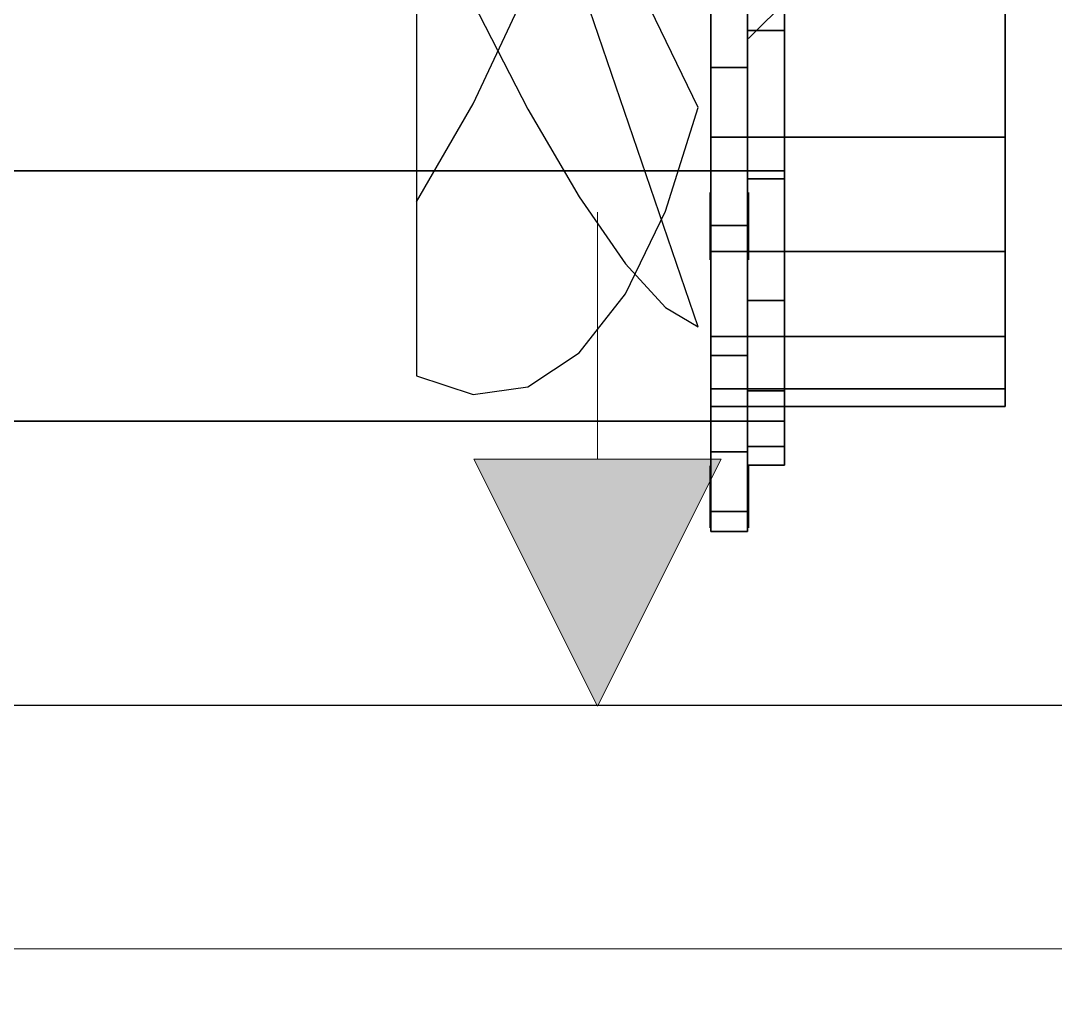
# Model space of a CAD drawing. Header units: millimetres. Extents: x -92759 to 184353, y -15225 to 86714.
# Drawn here: x 80344.1 to 80484.7, y 49259.3 to 49393.7 of the extents above; entities that cross this region are included whole.
import ezdxf

# ---------------------------------------------------------------- set-up
doc = ezdxf.new("R2010")
doc.units = ezdxf.units.MM
doc.layers.add('A-PATT-CONC', color=8, linetype='Continuous')
doc.layers.add('M-ACMV-EAF', color=86, linetype='Continuous')
doc.layers.add('HFI 9MM FPB', color=94, linetype='Continuous', lineweight=5)
doc.layers.add('M-ACMV_FCU-1', color=86, linetype='Continuous', lineweight=9)
doc.layers.add('M-ACMV_EAG', color=7, linetype='Continuous', lineweight=25, true_color=0x999900)

# ---------------------------------------------------------------- blocks, each defined once
blk = doc.blocks.new('RCP_B8L2')
at = {"layer": 'A-PATT-CONC'}
h = blk.add_hatch(dxfattribs=at)
h.set_pattern_fill('ANSI37', color=256, scale=189, angle=45)
h.set_pattern_definition([(90, (-373093.07, -170927.3), (-600.075, 0), []), (180, (-373093.07, -170927.3), (-6e-14, -600.075), [])])
h.paths.add_polyline_path([(-373093.07, -170927.3), (-370093.07, -170927.3), (-370093.07, -175127.3), (-373093.07, -175127.3)])
at = {"layer": 'HFI 9MM FPB'}
h = blk.add_hatch(dxfattribs=at)
h.set_pattern_fill('ANSI33', color=256, scale=50)
h.set_pattern_definition([(45, (-581589.02, -147239), (-224.5064, 224.5064), []), (45, (-581364.5, -147239), (-224.5064, 224.5064), [158.75, -79.375])])
h.paths.add_polyline_path([(-373093.07, -170927.3), (-370093.07, -170927.3), (-370093.07, -175127.3), (-373093.07, -175127.3)], flags=16)
h.paths.add_polyline_path([(-373668.07, -175077.3), (-373668.07, -170527.3), (-369968.07, -170527.3), (-369968.07, -175527.3), (-373218.07, -175527.3), (-373218.07, -175077.3)])
blk = doc.blocks.new('A$C0c7653cf')
at = {"layer": 'M-ACMV_EAG', "lineweight": 5}
h = blk.add_hatch(color=256, dxfattribs=at)
h.dxf.hatch_style = 1
h.paths.add_polyline_path([(16.8, 241.59), (-16.8, 241.59), (0, 208)])
for p, q in [((0, 275.18), (0, 241.59)), ((-16.8, 241.59), (16.8, 241.59)), ((0, 208), (-16.8, 241.59)), ((-16.8, 241.59), (16.8, 241.59)), ((0, 208), (16.8, 241.59))]:
    blk.add_line(p, q, dxfattribs=at)
blk.add_lwpolyline([(-175, 175), (175, 175), (175, -175), (-175, -175)], close=True, dxfattribs=at)
blk = doc.blocks.new('A$Cd3efbef9')
at = {"layer": 'M-ACMV-EAF'}
for points, invisible_edges in [([(-115.1, 321.423141, -0.719639), (-115.1, 321.5, -1.5), (-115.1, 317.5, -1.5)], 14), ([(-115.1, 321.5, -1.5), (-115.1, 321.423141, -2.280361), (-115.1, 317.5, -1.5)], 14), ([(-115.1, 321.195518, 0.030734), (-115.1, 321.423141, -0.719639), (-115.1, 317.5, -1.5)], 14), ([(-115.1, 321.423141, -2.280361), (-115.1, 321.195518, -3.030734), (-115.1, 317.5, -1.5)], 14), ([(-115.1, 320.825878, 0.722281), (-115.1, 321.195518, 0.030734), (-115.1, 317.5, -1.5)], 14), ([(-115.1, 321.195518, -3.030734), (-115.1, 320.825878, -3.722281), (-115.1, 317.5, -1.5)], 14), ([(-115.1, 321.001634, -74.292724), (-115.1, 321.078493, -75.073085), (-115.1, 317.078493, -75.073085)], 14), ([(-115.1, 321.078493, -75.073085), (-115.1, 321.001634, -75.853447), (-115.1, 317.078493, -75.073085)], 14), ([(-115.1, 320.774011, -73.542352), (-115.1, 321.001634, -74.292724), (-115.1, 317.078493, -75.073085)], 14), ([(-115.1, 321.001634, -75.853447), (-115.1, 320.774011, -76.603819), (-115.1, 317.078493, -75.073085)], 14), ([(-115.1, 320.328427, 1.328427), (-115.1, 320.825878, 0.722281), (-115.1, 317.5, -1.5)], 14), ([(-115.1, 320.825878, -3.722281), (-115.1, 320.328427, -4.328427), (-115.1, 317.5, -1.5)], 14), ([(-115.1, 320.404371, -72.850805), (-115.1, 320.774011, -73.542352), (-115.1, 317.078493, -75.073085)], 14), ([(-115.1, 320.774011, -76.603819), (-115.1, 320.404371, -77.295366), (-115.1, 317.078493, -75.073085)], 14), ([(-109.9, 321.423141, -0.719639), (-109.9, 321.5, -1.5), (-109.9, 317.5, -1.5)], 14), ([(-109.9, 321.5, -1.5), (-109.9, 321.423141, -2.280361), (-109.9, 317.5, -1.5)], 14), ([(-109.9, 321.195518, 0.030734), (-109.9, 321.423141, -0.719639), (-109.9, 317.5, -1.5)], 14), ([(-109.9, 321.423141, -2.280361), (-109.9, 321.195518, -3.030734), (-109.9, 317.5, -1.5)], 14), ([(-109.9, 320.825878, 0.722281), (-109.9, 321.195518, 0.030734), (-109.9, 317.5, -1.5)], 14), ([(-109.9, 321.195518, -3.030734), (-109.9, 320.825878, -3.722281), (-109.9, 317.5, -1.5)], 14), ([(-109.9, 321.001634, -74.292724), (-109.9, 321.078493, -75.073085), (-109.9, 317.078493, -75.073085)], 14), ([(-109.9, 321.078493, -75.073085), (-109.9, 321.001634, -75.853447), (-109.9, 317.078493, -75.073085)], 14), ([(-109.9, 320.774011, -73.542352), (-109.9, 321.001634, -74.292724), (-109.9, 317.078493, -75.073085)], 14), ([(-109.9, 321.001634, -75.853447), (-109.9, 320.774011, -76.603819), (-109.9, 317.078493, -75.073085)], 14), ([(-109.9, 320.328427, 1.328427), (-109.9, 320.825878, 0.722281), (-109.9, 317.5, -1.5)], 14), ([(-109.9, 320.825878, -3.722281), (-109.9, 320.328427, -4.328427), (-109.9, 317.5, -1.5)], 14), ([(-109.9, 320.404371, -72.850805), (-109.9, 320.774011, -73.542352), (-109.9, 317.078493, -75.073085)], 14), ([(-109.9, 320.774011, -76.603819), (-109.9, 320.404371, -77.295366), (-109.9, 317.078493, -75.073085)], 14), ([(-115.1, 319.90692, -72.244658), (-115.1, 320.404371, -72.850805), (-115.1, 317.078493, -75.073085)], 14), ([(-115.1, 320.404371, -77.295366), (-115.1, 319.90692, -77.901513), (-115.1, 317.078493, -75.073085)], 14), ([(-115.1, 319.72228, 1.825878), (-115.1, 320.328427, 1.328427), (-115.1, 317.5, -1.5)], 14), ([(-115.1, 320.328427, -4.328427), (-115.1, 319.72228, -4.825878), (-115.1, 317.5, -1.5)], 14), ([(-115.1, 319.300773, -71.747207), (-115.1, 319.90692, -72.244658), (-115.1, 317.078493, -75.073085)], 14), ([(-115.1, 319.90692, -77.901513), (-115.1, 319.300773, -78.398964), (-115.1, 317.078493, -75.073085)], 14), ([(-115.1, 319.030733, 2.195518), (-115.1, 319.72228, 1.825878), (-115.1, 317.5, -1.5)], 14), ([(-115.1, 319.72228, -4.825878), (-115.1, 319.030733, -5.195518), (-115.1, 317.5, -1.5)], 14), ([(-115.1, 318.609226, -71.377567), (-115.1, 319.300773, -71.747207), (-115.1, 317.078493, -75.073085)], 14), ([(-115.1, 319.300773, -78.398964), (-115.1, 318.609226, -78.768604), (-115.1, 317.078493, -75.073085)], 14), ([(-109.9, 319.90692, -72.244658), (-109.9, 320.404371, -72.850805), (-109.9, 317.078493, -75.073085)], 14), ([(-109.9, 320.404371, -77.295366), (-109.9, 319.90692, -77.901513), (-109.9, 317.078493, -75.073085)], 14), ([(-109.9, 319.72228, 1.825878), (-109.9, 320.328427, 1.328427), (-109.9, 317.5, -1.5)], 14), ([(-109.9, 320.328427, -4.328427), (-109.9, 319.72228, -4.825878), (-109.9, 317.5, -1.5)], 14), ([(-109.9, 319.300773, -71.747207), (-109.9, 319.90692, -72.244658), (-109.9, 317.078493, -75.073085)], 14), ([(-109.9, 319.90692, -77.901513), (-109.9, 319.300773, -78.398964), (-109.9, 317.078493, -75.073085)], 14), ([(-109.9, 319.030733, 2.195518), (-109.9, 319.72228, 1.825878), (-109.9, 317.5, -1.5)], 14), ([(-109.9, 319.72228, -4.825878), (-109.9, 319.030733, -5.195518), (-109.9, 317.5, -1.5)], 14), ([(-109.9, 318.609226, -71.377567), (-109.9, 319.300773, -71.747207), (-109.9, 317.078493, -75.073085)], 14), ([(-109.9, 319.300773, -78.398964), (-109.9, 318.609226, -78.768604), (-109.9, 317.078493, -75.073085)], 14), ([(-115.1, 318.280361, 2.423141), (-115.1, 319.030733, 2.195518), (-115.1, 317.5, -1.5)], 14), ([(-115.1, 319.030733, -5.195518), (-115.1, 318.280361, -5.423141), (-115.1, 317.5, -1.5)], 14), ([(-115.1, 317.858854, -71.149944), (-115.1, 318.609226, -71.377567), (-115.1, 317.078493, -75.073085)], 14), ([(-115.1, 318.609226, -78.768604), (-115.1, 317.858854, -78.996227), (-115.1, 317.078493, -75.073085)], 14), ([(-115.1, 317.5, 2.5), (-115.1, 318.280361, 2.423141), (-115.1, 317.5, -1.5)], 14), ([(-115.1, 318.280361, -5.423141), (-115.1, 317.5, -5.5), (-115.1, 317.5, -1.5)], 14), ([(-115.1, 317.078493, -71.073085), (-115.1, 317.858854, -71.149944), (-115.1, 317.078493, -75.073085)], 14), ([(-115.1, 317.858854, -78.996227), (-115.1, 317.078493, -79.073085), (-115.1, 317.078493, -75.073085)], 14), ([(-109.9, 318.280361, 2.423141), (-109.9, 319.030733, 2.195518), (-109.9, 317.5, -1.5)], 14), ([(-109.9, 319.030733, -5.195518), (-109.9, 318.280361, -5.423141), (-109.9, 317.5, -1.5)], 14), ([(-109.9, 317.858854, -71.149944), (-109.9, 318.609226, -71.377567), (-109.9, 317.078493, -75.073085)], 14), ([(-109.9, 318.609226, -78.768604), (-109.9, 317.858854, -78.996227), (-109.9, 317.078493, -75.073085)], 14), ([(-109.9, 317.5, 2.5), (-109.9, 318.280361, 2.423141), (-109.9, 317.5, -1.5)], 14), ([(-109.9, 318.280361, -5.423141), (-109.9, 317.5, -5.5), (-109.9, 317.5, -1.5)], 14), ([(-109.9, 317.078493, -71.073085), (-109.9, 317.858854, -71.149944), (-109.9, 317.078493, -75.073085)], 14), ([(-109.9, 317.858854, -78.996227), (-109.9, 317.078493, -79.073085), (-109.9, 317.078493, -75.073085)], 14), ([(-115.1, 317.5, -5.5), (-115.1, 316.719638, -5.423141), (-115.1, 317.5, -1.5)], 14), ([(-115.1, 316.719638, -5.423141), (-115.1, 315.969266, -5.195518), (-115.1, 317.5, -1.5)], 14), ([(-115.1, 315.969266, -5.195518), (-115.1, 315.277719, -4.825878), (-115.1, 317.5, -1.5)], 14), ([(-115.1, 315.277719, -4.825878), (-115.1, 314.671572, -4.328427), (-115.1, 317.5, -1.5)], 14), ([(-115.1, 314.671572, -4.328427), (-115.1, 314.174121, -3.722281), (-115.1, 317.5, -1.5)], 14), ([(-115.1, 314.174121, -3.722281), (-115.1, 313.804481, -3.030734), (-115.1, 317.5, -1.5)], 14), ([(-115.1, 313.804481, -3.030734), (-115.1, 313.576858, -2.280361), (-115.1, 317.5, -1.5)], 14), ([(-115.1, 313.576858, -2.280361), (-115.1, 313.5, -1.5), (-115.1, 317.5, -1.5)], 14), ([(-115.1, 313.5, -1.5), (-115.1, 313.576858, -0.719639), (-115.1, 317.5, -1.5)], 14), ([(-115.1, 313.576858, -0.719639), (-115.1, 313.804481, 0.030734), (-115.1, 317.5, -1.5)], 14), ([(-115.1, 313.804481, 0.030734), (-115.1, 314.174121, 0.722281), (-115.1, 317.5, -1.5)], 14), ([(-115.1, 314.174121, 0.722281), (-115.1, 314.671572, 1.328427), (-115.1, 317.5, -1.5)], 14), ([(-115.1, 314.671572, 1.328427), (-115.1, 315.277719, 1.825878), (-115.1, 317.5, -1.5)], 14), ([(-115.1, 315.277719, 1.825878), (-115.1, 315.969266, 2.195518), (-115.1, 317.5, -1.5)], 14), ([(-115.1, 315.969266, 2.195518), (-115.1, 316.719638, 2.423141), (-115.1, 317.5, -1.5)], 14), ([(-115.1, 316.719638, 2.423141), (-115.1, 317.5, 2.5), (-115.1, 317.5, -1.5)], 14), ([(-115.1, 317.078493, -79.073085), (-115.1, 316.298131, -78.996227), (-115.1, 317.078493, -75.073085)], 14), ([(-115.1, 316.298131, -78.996227), (-115.1, 315.547759, -78.768604), (-115.1, 317.078493, -75.073085)], 14), ([(-115.1, 315.547759, -78.768604), (-115.1, 314.856212, -78.398964), (-115.1, 317.078493, -75.073085)], 14), ([(-115.1, 314.856212, -78.398964), (-115.1, 314.250065, -77.901513), (-115.1, 317.078493, -75.073085)], 14), ([(-115.1, 314.250065, -77.901513), (-115.1, 313.752614, -77.295366), (-115.1, 317.078493, -75.073085)], 14), ([(-115.1, 313.752614, -77.295366), (-115.1, 313.382974, -76.603819), (-115.1, 317.078493, -75.073085)], 14), ([(-115.1, 313.382974, -76.603819), (-115.1, 313.155351, -75.853447), (-115.1, 317.078493, -75.073085)], 14), ([(-115.1, 313.155351, -75.853447), (-115.1, 313.078493, -75.073085), (-115.1, 317.078493, -75.073085)], 14), ([(-115.1, 313.078493, -75.073085), (-115.1, 313.155351, -74.292724), (-115.1, 317.078493, -75.073085)], 14), ([(-115.1, 313.155351, -74.292724), (-115.1, 313.382974, -73.542352), (-115.1, 317.078493, -75.073085)], 14), ([(-115.1, 313.382974, -73.542352), (-115.1, 313.752614, -72.850805), (-115.1, 317.078493, -75.073085)], 14), ([(-115.1, 313.752614, -72.850805), (-115.1, 314.250065, -72.244658), (-115.1, 317.078493, -75.073085)], 14), ([(-115.1, 314.250065, -72.244658), (-115.1, 314.856212, -71.747207), (-115.1, 317.078493, -75.073085)], 14), ([(-115.1, 314.856212, -71.747207), (-115.1, 315.547759, -71.377567), (-115.1, 317.078493, -75.073085)], 14), ([(-115.1, 315.547759, -71.377567), (-115.1, 316.298131, -71.149944), (-115.1, 317.078493, -75.073085)], 14), ([(-115.1, 316.298131, -71.149944), (-115.1, 317.078493, -71.073085), (-115.1, 317.078493, -75.073085)], 14), ([(-109.9, 317.5, -5.5), (-109.9, 316.719638, -5.423141), (-109.9, 317.5, -1.5)], 14), ([(-109.9, 316.719638, -5.423141), (-109.9, 315.969266, -5.195518), (-109.9, 317.5, -1.5)], 14), ([(-109.9, 315.969266, -5.195518), (-109.9, 315.277719, -4.825878), (-109.9, 317.5, -1.5)], 14), ([(-109.9, 315.277719, -4.825878), (-109.9, 314.671572, -4.328427), (-109.9, 317.5, -1.5)], 14), ([(-109.9, 314.671572, -4.328427), (-109.9, 314.174121, -3.722281), (-109.9, 317.5, -1.5)], 14), ([(-109.9, 314.174121, -3.722281), (-109.9, 313.804481, -3.030734), (-109.9, 317.5, -1.5)], 14), ([(-109.9, 313.804481, -3.030734), (-109.9, 313.576858, -2.280361), (-109.9, 317.5, -1.5)], 14), ([(-109.9, 313.576858, -2.280361), (-109.9, 313.5, -1.5), (-109.9, 317.5, -1.5)], 14), ([(-109.9, 313.5, -1.5), (-109.9, 313.576858, -0.719639), (-109.9, 317.5, -1.5)], 14), ([(-109.9, 313.576858, -0.719639), (-109.9, 313.804481, 0.030734), (-109.9, 317.5, -1.5)], 14), ([(-109.9, 313.804481, 0.030734), (-109.9, 314.174121, 0.722281), (-109.9, 317.5, -1.5)], 14), ([(-109.9, 314.174121, 0.722281), (-109.9, 314.671572, 1.328427), (-109.9, 317.5, -1.5)], 14), ([(-109.9, 314.671572, 1.328427), (-109.9, 315.277719, 1.825878), (-109.9, 317.5, -1.5)], 14), ([(-109.9, 315.277719, 1.825878), (-109.9, 315.969266, 2.195518), (-109.9, 317.5, -1.5)], 14), ([(-109.9, 315.969266, 2.195518), (-109.9, 316.719638, 2.423141), (-109.9, 317.5, -1.5)], 14), ([(-109.9, 316.719638, 2.423141), (-109.9, 317.5, 2.5), (-109.9, 317.5, -1.5)], 14), ([(-109.9, 317.078493, -79.073085), (-109.9, 316.298131, -78.996227), (-109.9, 317.078493, -75.073085)], 14), ([(-109.9, 316.298131, -78.996227), (-109.9, 315.547759, -78.768604), (-109.9, 317.078493, -75.073085)], 14), ([(-109.9, 315.547759, -78.768604), (-109.9, 314.856212, -78.398964), (-109.9, 317.078493, -75.073085)], 14), ([(-109.9, 314.856212, -78.398964), (-109.9, 314.250065, -77.901513), (-109.9, 317.078493, -75.073085)], 14), ([(-109.9, 314.250065, -77.901513), (-109.9, 313.752614, -77.295366), (-109.9, 317.078493, -75.073085)], 14), ([(-109.9, 313.752614, -77.295366), (-109.9, 313.382974, -76.603819), (-109.9, 317.078493, -75.073085)], 14), ([(-109.9, 313.382974, -76.603819), (-109.9, 313.155351, -75.853447), (-109.9, 317.078493, -75.073085)], 14), ([(-109.9, 313.155351, -75.853447), (-109.9, 313.078493, -75.073085), (-109.9, 317.078493, -75.073085)], 14), ([(-109.9, 313.078493, -75.073085), (-109.9, 313.155351, -74.292724), (-109.9, 317.078493, -75.073085)], 14), ([(-109.9, 313.155351, -74.292724), (-109.9, 313.382974, -73.542352), (-109.9, 317.078493, -75.073085)], 14), ([(-109.9, 313.382974, -73.542352), (-109.9, 313.752614, -72.850805), (-109.9, 317.078493, -75.073085)], 14), ([(-109.9, 313.752614, -72.850805), (-109.9, 314.250065, -72.244658), (-109.9, 317.078493, -75.073085)], 14), ([(-109.9, 314.250065, -72.244658), (-109.9, 314.856212, -71.747207), (-109.9, 317.078493, -75.073085)], 14), ([(-109.9, 314.856212, -71.747207), (-109.9, 315.547759, -71.377567), (-109.9, 317.078493, -75.073085)], 14), ([(-109.9, 315.547759, -71.377567), (-109.9, 316.298131, -71.149944), (-109.9, 317.078493, -75.073085)], 14), ([(-109.9, 316.298131, -71.149944), (-109.9, 317.078493, -71.073085), (-109.9, 317.078493, -75.073085)], 14), ([(-70, 184.87185, -38.624755), (-77.674466, 303.376295, -46.292805), (-85.115748, 302.330002, -26.958705)], 13), ([(-70, 184.87185, -38.624755), (-70, 300.821891, -65.393915), (-77.674466, 303.376295, -46.292805)], 12), ([(-70, 184.87185, -38.624755), (-85.115748, 302.330002, -26.958705), (-92.097746, 297.714802, -7.979072)], 13), ([(-70, 184.87185, -38.624755), (-92.097746, 297.714802, -7.979072), (-98.408314, 289.670926, 10.069407)], 13), ([(-70, 182.160429, -42.009162), (-103.85571, 291.541868, -74.420453), (-108.274418, 294.162318, -54.32361)], 5), ([(-70, 182.160429, -42.009162), (-98.408314, 285.597917, -93.532494), (-103.85571, 291.541868, -74.420453)], 13), ([(-70, 184.87185, -38.624755), (-98.408314, 289.670926, 10.069407), (-103.85571, 278.442783, 26.638339)], 13), ([(-70, 182.160429, -42.009162), (-92.097746, 276.511071, -111.079026), (-98.408314, 285.597917, -93.532494)], 13), ([(-115.1, 285.001634, 63.207276), (-115.1, 285.078493, 62.426915), (-115.1, 281.078493, 62.426915)], 14), ([(-115.1, 285.078493, 62.426915), (-115.1, 285.001634, 61.646553), (-115.1, 281.078493, 62.426915)], 14), ([(-115.1, 284.774011, 63.957648), (-115.1, 285.001634, 63.207276), (-115.1, 281.078493, 62.426915)], 14), ([(-115.1, 285.001634, 61.646553), (-115.1, 284.774011, 60.896181), (-115.1, 281.078493, 62.426915)], 14), ([(-115.1, 284.404371, 64.649195), (-115.1, 284.774011, 63.957648), (-115.1, 281.078493, 62.426915)], 14), ([(-115.1, 284.774011, 60.896181), (-115.1, 284.404371, 60.204634), (-115.1, 281.078493, 62.426915)], 14), ([(-115.1, 283.90692, 65.255342), (-115.1, 284.404371, 64.649195), (-115.1, 281.078493, 62.426915)], 14), ([(-115.1, 284.404371, 60.204634), (-115.1, 283.90692, 59.598487), (-115.1, 281.078493, 62.426915)], 14), ([(-109.9, 285.001634, 63.207276), (-109.9, 285.078493, 62.426915), (-109.9, 281.078493, 62.426915)], 14), ([(-109.9, 285.078493, 62.426915), (-109.9, 285.001634, 61.646553), (-109.9, 281.078493, 62.426915)], 14), ([(-109.9, 284.774011, 63.957648), (-109.9, 285.001634, 63.207276), (-109.9, 281.078493, 62.426915)], 14), ([(-109.9, 285.001634, 61.646553), (-109.9, 284.774011, 60.896181), (-109.9, 281.078493, 62.426915)], 14), ([(-109.9, 284.404371, 64.649195), (-109.9, 284.774011, 63.957648), (-109.9, 281.078493, 62.426915)], 14), ([(-109.9, 284.774011, 60.896181), (-109.9, 284.404371, 60.204634), (-109.9, 281.078493, 62.426915)], 14), ([(-109.9, 283.90692, 65.255342), (-109.9, 284.404371, 64.649195), (-109.9, 281.078493, 62.426915)], 14), ([(-109.9, 284.404371, 60.204634), (-109.9, 283.90692, 59.598487), (-109.9, 281.078493, 62.426915)], 14), ([(-115.1, 283.850055, -137.798132), (-115.1, 283.926914, -138.578493), (-115.1, 279.926914, -138.578493)], 14), ([(-115.1, 283.926914, -138.578493), (-115.1, 283.850055, -139.358854), (-115.1, 279.926914, -138.578493)], 14), ([(-115.1, 283.300773, 65.752793), (-115.1, 283.90692, 65.255342), (-115.1, 281.078493, 62.426915)], 14), ([(-115.1, 283.90692, 59.598487), (-115.1, 283.300773, 59.101036), (-115.1, 281.078493, 62.426915)], 14), ([(-115.1, 283.622432, -137.047759), (-115.1, 283.850055, -137.798132), (-115.1, 279.926914, -138.578493)], 14), ([(-115.1, 283.850055, -139.358854), (-115.1, 283.622432, -140.109227), (-115.1, 279.926914, -138.578493)], 14), ([(-115.1, 283.252793, -136.356212), (-115.1, 283.622432, -137.047759), (-115.1, 279.926914, -138.578493)], 14), ([(-115.1, 283.622432, -140.109227), (-115.1, 283.252793, -140.800774), (-115.1, 279.926914, -138.578493)], 14), ([(-115.1, 282.609226, 66.122433), (-115.1, 283.300773, 65.752793), (-115.1, 281.078493, 62.426915)], 14), ([(-115.1, 283.300773, 59.101036), (-115.1, 282.609226, 58.731396), (-115.1, 281.078493, 62.426915)], 14), ([(-115.1, 282.755341, -135.750066), (-115.1, 283.252793, -136.356212), (-115.1, 279.926914, -138.578493)], 14), ([(-115.1, 283.252793, -140.800774), (-115.1, 282.755341, -141.40692), (-115.1, 279.926914, -138.578493)], 14), ([(-115.1, 282.149195, -135.252615), (-115.1, 282.755341, -135.750066), (-115.1, 279.926914, -138.578493)], 14), ([(-115.1, 282.755341, -141.40692), (-115.1, 282.149195, -141.904371), (-115.1, 279.926914, -138.578493)], 14), ([(-109.9, 283.850055, -137.798132), (-109.9, 283.926914, -138.578493), (-109.9, 279.926914, -138.578493)], 14), ([(-109.9, 283.926914, -138.578493), (-109.9, 283.850055, -139.358854), (-109.9, 279.926914, -138.578493)], 14), ([(-109.9, 283.300773, 65.752793), (-109.9, 283.90692, 65.255342), (-109.9, 281.078493, 62.426915)], 14), ([(-109.9, 283.90692, 59.598487), (-109.9, 283.300773, 59.101036), (-109.9, 281.078493, 62.426915)], 14), ([(-109.9, 283.622432, -137.047759), (-109.9, 283.850055, -137.798132), (-109.9, 279.926914, -138.578493)], 14), ([(-109.9, 283.850055, -139.358854), (-109.9, 283.622432, -140.109227), (-109.9, 279.926914, -138.578493)], 14), ([(-109.9, 283.252793, -136.356212), (-109.9, 283.622432, -137.047759), (-109.9, 279.926914, -138.578493)], 14), ([(-109.9, 283.622432, -140.109227), (-109.9, 283.252793, -140.800774), (-109.9, 279.926914, -138.578493)], 14), ([(-109.9, 282.609226, 66.122433), (-109.9, 283.300773, 65.752793), (-109.9, 281.078493, 62.426915)], 14), ([(-109.9, 283.300773, 59.101036), (-109.9, 282.609226, 58.731396), (-109.9, 281.078493, 62.426915)], 14), ([(-109.9, 282.755341, -135.750066), (-109.9, 283.252793, -136.356212), (-109.9, 279.926914, -138.578493)], 14), ([(-109.9, 283.252793, -140.800774), (-109.9, 282.755341, -141.40692), (-109.9, 279.926914, -138.578493)], 14), ([(-109.9, 282.149195, -135.252615), (-109.9, 282.755341, -135.750066), (-109.9, 279.926914, -138.578493)], 14), ([(-109.9, 282.755341, -141.40692), (-109.9, 282.149195, -141.904371), (-109.9, 279.926914, -138.578493)], 14), ([(-115.1, 281.858854, 66.350056), (-115.1, 282.609226, 66.122433), (-115.1, 281.078493, 62.426915)], 14), ([(-115.1, 282.609226, 58.731396), (-115.1, 281.858854, 58.503773), (-115.1, 281.078493, 62.426915)], 14), ([(-115.1, 281.457648, -134.882975), (-115.1, 282.149195, -135.252615), (-115.1, 279.926914, -138.578493)], 14), ([(-115.1, 282.149195, -141.904371), (-115.1, 281.457648, -142.274011), (-115.1, 279.926914, -138.578493)], 14), ([(-115.1, 281.078493, 66.426915), (-115.1, 281.858854, 66.350056), (-115.1, 281.078493, 62.426915)], 14), ([(-115.1, 281.858854, 58.503773), (-115.1, 281.078493, 58.426915), (-115.1, 281.078493, 62.426915)], 14), ([(-115.1, 280.707275, -134.655352), (-115.1, 281.457648, -134.882975), (-115.1, 279.926914, -138.578493)], 14), ([(-115.1, 281.457648, -142.274011), (-115.1, 280.707275, -142.501634), (-115.1, 279.926914, -138.578493)], 14), ([(-109.9, 281.858854, 66.350056), (-109.9, 282.609226, 66.122433), (-109.9, 281.078493, 62.426915)], 14), ([(-109.9, 282.609226, 58.731396), (-109.9, 281.858854, 58.503773), (-109.9, 281.078493, 62.426915)], 14), ([(-109.9, 281.457648, -134.882975), (-109.9, 282.149195, -135.252615), (-109.9, 279.926914, -138.578493)], 14), ([(-109.9, 282.149195, -141.904371), (-109.9, 281.457648, -142.274011), (-109.9, 279.926914, -138.578493)], 14), ([(-109.9, 281.078493, 66.426915), (-109.9, 281.858854, 66.350056), (-109.9, 281.078493, 62.426915)], 14), ([(-109.9, 281.858854, 58.503773), (-109.9, 281.078493, 58.426915), (-109.9, 281.078493, 62.426915)], 14), ([(-109.9, 280.707275, -134.655352), (-109.9, 281.457648, -134.882975), (-109.9, 279.926914, -138.578493)], 14), ([(-109.9, 281.457648, -142.274011), (-109.9, 280.707275, -142.501634), (-109.9, 279.926914, -138.578493)], 14), ([(-115.1, 281.078493, 58.426915), (-115.1, 280.298131, 58.503773), (-115.1, 281.078493, 62.426915)], 14), ([(-115.1, 280.298131, 58.503773), (-115.1, 279.547759, 58.731396), (-115.1, 281.078493, 62.426915)], 14), ([(-115.1, 279.547759, 58.731396), (-115.1, 278.856212, 59.101036), (-115.1, 281.078493, 62.426915)], 14), ([(-115.1, 278.856212, 59.101036), (-115.1, 278.250065, 59.598487), (-115.1, 281.078493, 62.426915)], 14), ([(-115.1, 278.250065, 59.598487), (-115.1, 277.752614, 60.204634), (-115.1, 281.078493, 62.426915)], 14), ([(-115.1, 277.752614, 60.204634), (-115.1, 277.382974, 60.896181), (-115.1, 281.078493, 62.426915)], 14), ([(-115.1, 277.382974, 60.896181), (-115.1, 277.155351, 61.646553), (-115.1, 281.078493, 62.426915)], 14), ([(-115.1, 277.155351, 61.646553), (-115.1, 277.078493, 62.426915), (-115.1, 281.078493, 62.426915)], 14), ([(-115.1, 277.078493, 62.426915), (-115.1, 277.155351, 63.207276), (-115.1, 281.078493, 62.426915)], 14), ([(-115.1, 277.155351, 63.207276), (-115.1, 277.382974, 63.957648), (-115.1, 281.078493, 62.426915)], 14), ([(-115.1, 277.382974, 63.957648), (-115.1, 277.752614, 64.649195), (-115.1, 281.078493, 62.426915)], 14), ([(-115.1, 277.752614, 64.649195), (-115.1, 278.250065, 65.255342), (-115.1, 281.078493, 62.426915)], 14), ([(-115.1, 278.250065, 65.255342), (-115.1, 278.856212, 65.752793), (-115.1, 281.078493, 62.426915)], 14), ([(-115.1, 278.856212, 65.752793), (-115.1, 279.547759, 66.122433), (-115.1, 281.078493, 62.426915)], 14), ([(-115.1, 279.547759, 66.122433), (-115.1, 280.298131, 66.350056), (-115.1, 281.078493, 62.426915)], 14), ([(-115.1, 280.298131, 66.350056), (-115.1, 281.078493, 66.426915), (-115.1, 281.078493, 62.426915)], 14), ([(-115.1, 279.926914, -134.578493), (-115.1, 280.707275, -134.655352), (-115.1, 279.926914, -138.578493)], 14), ([(-115.1, 280.707275, -142.501634), (-115.1, 279.926914, -142.578493), (-115.1, 279.926914, -138.578493)], 14), ([(-115.1, 279.926914, -142.578493), (-115.1, 279.146553, -142.501634), (-115.1, 279.926914, -138.578493)], 14), ([(-115.1, 279.146553, -142.501634), (-115.1, 278.39618, -142.274011), (-115.1, 279.926914, -138.578493)], 14), ([(-115.1, 278.39618, -142.274011), (-115.1, 277.704633, -141.904371), (-115.1, 279.926914, -138.578493)], 14), ([(-115.1, 277.704633, -141.904371), (-115.1, 277.098487, -141.40692), (-115.1, 279.926914, -138.578493)], 14), ([(-115.1, 277.098487, -141.40692), (-115.1, 276.601036, -140.800774), (-115.1, 279.926914, -138.578493)], 14), ([(-115.1, 276.601036, -140.800774), (-115.1, 276.231396, -140.109227), (-115.1, 279.926914, -138.578493)], 14), ([(-115.1, 276.231396, -140.109227), (-115.1, 276.003773, -139.358854), (-115.1, 279.926914, -138.578493)], 14), ([(-115.1, 276.003773, -139.358854), (-115.1, 275.926914, -138.578493), (-115.1, 279.926914, -138.578493)], 14), ([(-115.1, 275.926914, -138.578493), (-115.1, 276.003773, -137.798132), (-115.1, 279.926914, -138.578493)], 14), ([(-115.1, 276.003773, -137.798132), (-115.1, 276.231396, -137.047759), (-115.1, 279.926914, -138.578493)], 14), ([(-115.1, 276.231396, -137.047759), (-115.1, 276.601036, -136.356212), (-115.1, 279.926914, -138.578493)], 14), ([(-115.1, 276.601036, -136.356212), (-115.1, 277.098487, -135.750066), (-115.1, 279.926914, -138.578493)], 14), ([(-115.1, 277.098487, -135.750066), (-115.1, 277.704633, -135.252615), (-115.1, 279.926914, -138.578493)], 14), ([(-115.1, 277.704633, -135.252615), (-115.1, 278.39618, -134.882975), (-115.1, 279.926914, -138.578493)], 14), ([(-115.1, 278.39618, -134.882975), (-115.1, 279.146553, -134.655352), (-115.1, 279.926914, -138.578493)], 14), ([(-115.1, 279.146553, -134.655352), (-115.1, 279.926914, -134.578493), (-115.1, 279.926914, -138.578493)], 14), ([(-109.9, 281.078493, 58.426915), (-109.9, 280.298131, 58.503773), (-109.9, 281.078493, 62.426915)], 14), ([(-109.9, 280.298131, 58.503773), (-109.9, 279.547759, 58.731396), (-109.9, 281.078493, 62.426915)], 14), ([(-109.9, 279.547759, 58.731396), (-109.9, 278.856212, 59.101036), (-109.9, 281.078493, 62.426915)], 14), ([(-109.9, 278.856212, 59.101036), (-109.9, 278.250065, 59.598487), (-109.9, 281.078493, 62.426915)], 14), ([(-109.9, 278.250065, 59.598487), (-109.9, 277.752614, 60.204634), (-109.9, 281.078493, 62.426915)], 14), ([(-109.9, 277.752614, 60.204634), (-109.9, 277.382974, 60.896181), (-109.9, 281.078493, 62.426915)], 14), ([(-109.9, 277.382974, 60.896181), (-109.9, 277.155351, 61.646553), (-109.9, 281.078493, 62.426915)], 14), ([(-109.9, 277.155351, 61.646553), (-109.9, 277.078493, 62.426915), (-109.9, 281.078493, 62.426915)], 14), ([(-109.9, 277.078493, 62.426915), (-109.9, 277.155351, 63.207276), (-109.9, 281.078493, 62.426915)], 14), ([(-109.9, 277.155351, 63.207276), (-109.9, 277.382974, 63.957648), (-109.9, 281.078493, 62.426915)], 14), ([(-109.9, 277.382974, 63.957648), (-109.9, 277.752614, 64.649195), (-109.9, 281.078493, 62.426915)], 14), ([(-109.9, 277.752614, 64.649195), (-109.9, 278.250065, 65.255342), (-109.9, 281.078493, 62.426915)], 14), ([(-109.9, 278.250065, 65.255342), (-109.9, 278.856212, 65.752793), (-109.9, 281.078493, 62.426915)], 14), ([(-109.9, 278.856212, 65.752793), (-109.9, 279.547759, 66.122433), (-109.9, 281.078493, 62.426915)], 14), ([(-109.9, 279.547759, 66.122433), (-109.9, 280.298131, 66.350056), (-109.9, 281.078493, 62.426915)], 14), ([(-109.9, 280.298131, 66.350056), (-109.9, 281.078493, 66.426915), (-109.9, 281.078493, 62.426915)], 14), ([(-109.9, 279.926914, -134.578493), (-109.9, 280.707275, -134.655352), (-109.9, 279.926914, -138.578493)], 14), ([(-109.9, 280.707275, -142.501634), (-109.9, 279.926914, -142.578493), (-109.9, 279.926914, -138.578493)], 14), ([(-109.9, 279.926914, -142.578493), (-109.9, 279.146553, -142.501634), (-109.9, 279.926914, -138.578493)], 14), ([(-109.9, 279.146553, -142.501634), (-109.9, 278.39618, -142.274011), (-109.9, 279.926914, -138.578493)], 14), ([(-109.9, 278.39618, -142.274011), (-109.9, 277.704633, -141.904371), (-109.9, 279.926914, -138.578493)], 14), ([(-109.9, 277.704633, -141.904371), (-109.9, 277.098487, -141.40692), (-109.9, 279.926914, -138.578493)], 14), ([(-109.9, 277.098487, -141.40692), (-109.9, 276.601036, -140.800774), (-109.9, 279.926914, -138.578493)], 14), ([(-109.9, 276.601036, -140.800774), (-109.9, 276.231396, -140.109227), (-109.9, 279.926914, -138.578493)], 14), ([(-109.9, 276.231396, -140.109227), (-109.9, 276.003773, -139.358854), (-109.9, 279.926914, -138.578493)], 14), ([(-109.9, 276.003773, -139.358854), (-109.9, 275.926914, -138.578493), (-109.9, 279.926914, -138.578493)], 14), ([(-109.9, 275.926914, -138.578493), (-109.9, 276.003773, -137.798132), (-109.9, 279.926914, -138.578493)], 14), ([(-109.9, 276.003773, -137.798132), (-109.9, 276.231396, -137.047759), (-109.9, 279.926914, -138.578493)], 14), ([(-109.9, 276.231396, -137.047759), (-109.9, 276.601036, -136.356212), (-109.9, 279.926914, -138.578493)], 14), ([(-109.9, 276.601036, -136.356212), (-109.9, 277.098487, -135.750066), (-109.9, 279.926914, -138.578493)], 14), ([(-109.9, 277.098487, -135.750066), (-109.9, 277.704633, -135.252615), (-109.9, 279.926914, -138.578493)], 14), ([(-109.9, 277.704633, -135.252615), (-109.9, 278.39618, -134.882975), (-109.9, 279.926914, -138.578493)], 14), ([(-109.9, 278.39618, -134.882975), (-109.9, 279.146553, -134.655352), (-109.9, 279.926914, -138.578493)], 14), ([(-109.9, 279.146553, -134.655352), (-109.9, 279.926914, -134.578493), (-109.9, 279.926914, -138.578493)], 14), ([(-70, 184.87185, -38.624755), (-103.85571, 278.442783, 26.638339), (-108.274418, 264.371535, 41.224285)], 5), ([(-70, 183.918466, -34.39426), (-70, 277.177976, 39.52234), (-77.674466, 263.843708, 53.435452)], 12), ([(-70, 182.160429, -42.009162), (-85.115748, 264.557428, -126.526904), (-92.097746, 276.511071, -111.079026)], 13), ([(-70, 182.160429, -42.009162), (-77.674466, 250.100194, -139.406754), (-85.115748, 264.557428, -126.526904)], 13), ([(-70, 183.918466, -34.39426), (-77.674466, 263.843708, 53.435452), (-85.115748, 248.080951, 64.679902)], 13)]:
    blk.add_3dface(points, dxfattribs=dict(at, invisible_edges=invisible_edges))
for points in [[(-110, 283.950607, -141.452266), (-115, 283.950607, -141.452266), (-115, 322.000606, -75.547734), (-110, 322.000606, -75.547734)], [(-110, 322.000606, 0.547734), (-115, 322.000606, 0.547734), (-115, 283.950607, 66.452266), (-110, 283.950607, 66.452266)], [(-110, 322, -75.549999), (-115, 322, -75.549999), (-115, 322, 0.549999), (-110, 322, 0.549999)], [(-115, 309, 0.5), (-115, 309, -75.5), (-115, 322, -75.5), (-115, 322, 0.5)], [(-115, 310.717277, -69.091035), (-115, 272.717277, -134.908965), (-115, 283.975607, -141.408965), (-115, 321.975607, -75.591035)], [(-115, 272.717277, 59.908965), (-115, 310.717277, -5.908965), (-115, 321.975607, 0.591035), (-115, 283.975607, 66.408965)], [(-110, 309, 0.5), (-110, 309, -75.5), (-110, 322, -75.5), (-110, 322, 0.5)], [(-110, 310.717277, -69.091035), (-110, 272.717277, -134.908965), (-110, 283.975607, -141.408965), (-110, 321.975607, -75.591035)], [(-110, 272.717277, 59.908965), (-110, 310.717277, -5.908965), (-110, 321.975607, 0.591035), (-110, 283.975607, 66.408965)], [(120, 272.970226, -130.470843), (-120, 272.970226, -130.470843), (-120, 307.000225, -71.529157), (120, 307.000225, -71.529157)], [(120, 307.000225, -3.470843), (-120, 307.000225, -3.470843), (-120, 272.970226, 55.470843), (120, 272.970226, 55.470843)], [(120, 307, -71.529999), (-120, 307, -71.529999), (-120, 307, -3.470001), (120, 307, -3.470001)], [(-110, 218.047734, -179.500607), (-115, 218.047734, -179.500607), (-115, 283.952265, -141.450608), (-110, 283.952265, -141.450608)], [(-110, 283.952265, 66.450608), (-115, 283.952265, 66.450608), (-115, 218.047734, 104.500607), (-110, 218.047734, 104.500607)], [(-115, 277.408965, -130.217277), (-115, 211.591034, -168.217277), (-115, 218.091034, -179.475607), (-115, 283.908965, -141.475607)], [(-115, 211.591034, 93.217277), (-115, 277.408965, 55.217277), (-115, 283.908965, 66.475607), (-115, 218.091034, 104.475607)], [(-110, 277.408965, -130.217277), (-110, 211.591034, -168.217277), (-110, 218.091034, -179.475607), (-110, 283.908965, -141.475607)], [(-110, 211.591034, 93.217277), (-110, 277.408965, 55.217277), (-110, 283.908965, 66.475607), (-110, 218.091034, 104.475607)], [(120, 214.029156, -164.500226), (-120, 214.029156, -164.500226), (-120, 272.970843, -130.470227), (120, 272.970843, -130.470227)], [(120, 272.970843, 55.470227), (-120, 272.970843, 55.470227), (-120, 214.029156, 89.500226), (120, 214.029156, 89.500226)]]:
    blk.add_3dface(points, dxfattribs=at)
mesh = blk.add_polymesh((2, 33), dxfattribs=at)
for k, corner in enumerate([(-115, 313, -37.5), (-115, 310.444442, -11.552987), (-115, 302.875977, 13.396897), (-115, 290.585458, 36.390841), (-115, 274.045201, 56.545202), (-115, 253.890841, 73.085458), (-115, 230.896896, 85.375978), (-115, 205.947012, 92.944442), (-115, 180, 95.5), (-115, 154.052987, 92.944442), (-115, 129.103103, 85.375978), (-115, 106.109159, 73.085458), (-115, 85.954798, 56.545202), (-115, 69.414541, 36.390841), (-115, 57.124022, 13.396897), (-115, 49.555557, -11.552987), (-115, 47, -37.5), (-115, 49.555557, -63.447013), (-115, 57.124022, -88.396897), (-115, 69.414541, -111.390841), (-115, 85.954798, -131.545202), (-115, 106.109159, -148.085458), (-115, 129.103103, -160.375978), (-115, 154.052987, -167.944442), (-115, 180, -170.5), (-115, 205.947012, -167.944442), (-115, 230.896896, -160.375978), (-115, 253.890841, -148.085458), (-115, 274.045201, -131.545202), (-115, 290.585458, -111.390841), (-115, 302.875977, -88.396897), (-115, 310.444442, -63.447013), (-115, 313, -37.5), (-115, 322, -37.5), (-115, 319.271509, -9.797174), (-115, 311.190893, 16.841047), (-115, 298.068684, 41.390973), (-115, 280.409162, 62.909163), (-115, 258.890973, 80.568685), (-115, 234.341047, 93.690894), (-115, 207.702825, 101.77151), (-115, 180, 104.5), (-115, 152.297174, 101.77151), (-115, 125.658952, 93.690894), (-115, 101.109026, 80.568685), (-115, 79.590837, 62.909163), (-115, 61.931315, 41.390973), (-115, 48.809106, 16.841047), (-115, 40.72849, -9.797174), (-115, 38, -37.5), (-115, 40.72849, -65.202826), (-115, 48.809106, -91.841047), (-115, 61.931315, -116.390973), (-115, 79.590837, -137.909163), (-115, 101.109026, -155.568685), (-115, 125.658952, -168.690894), (-115, 152.297174, -176.77151), (-115, 180, -179.5), (-115, 207.702825, -176.77151), (-115, 234.341047, -168.690894), (-115, 258.890973, -155.568685), (-115, 280.409162, -137.909163), (-115, 298.068684, -116.390973), (-115, 311.190893, -91.841047), (-115, 319.271509, -65.202826), (-115, 322, -37.5)]):
    mesh.set_mesh_vertex(divmod(k, 33), corner)
mesh = blk.add_polymesh((2, 33), dxfattribs=at)
for k, corner in enumerate([(-115, 322, -37.5), (-115, 319.271509, -9.797174), (-115, 311.190893, 16.841047), (-115, 298.068684, 41.390973), (-115, 280.409162, 62.909163), (-115, 258.890973, 80.568685), (-115, 234.341047, 93.690894), (-115, 207.702825, 101.77151), (-115, 180, 104.5), (-115, 152.297174, 101.77151), (-115, 125.658952, 93.690894), (-115, 101.109026, 80.568685), (-115, 79.590837, 62.909163), (-115, 61.931315, 41.390973), (-115, 48.809106, 16.841047), (-115, 40.72849, -9.797174), (-115, 38, -37.5), (-115, 40.72849, -65.202826), (-115, 48.809106, -91.841047), (-115, 61.931315, -116.390973), (-115, 79.590837, -137.909163), (-115, 101.109026, -155.568685), (-115, 125.658952, -168.690894), (-115, 152.297174, -176.77151), (-115, 180, -179.5), (-115, 207.702825, -176.77151), (-115, 234.341047, -168.690894), (-115, 258.890973, -155.568685), (-115, 280.409162, -137.909163), (-115, 298.068684, -116.390973), (-115, 311.190893, -91.841047), (-115, 319.271509, -65.202826), (-115, 322, -37.5), (-110, 322, -37.5), (-110, 319.271509, -9.797174), (-110, 311.190893, 16.841047), (-110, 298.068684, 41.390973), (-110, 280.409162, 62.909163), (-110, 258.890973, 80.568685), (-110, 234.341047, 93.690894), (-110, 207.702825, 101.77151), (-110, 180, 104.5), (-110, 152.297174, 101.77151), (-110, 125.658952, 93.690894), (-110, 101.109026, 80.568685), (-110, 79.590837, 62.909163), (-110, 61.931315, 41.390973), (-110, 48.809106, 16.841047), (-110, 40.72849, -9.797174), (-110, 38, -37.5), (-110, 40.72849, -65.202826), (-110, 48.809106, -91.841047), (-110, 61.931315, -116.390973), (-110, 79.590837, -137.909163), (-110, 101.109026, -155.568685), (-110, 125.658952, -168.690894), (-110, 152.297174, -176.77151), (-110, 180, -179.5), (-110, 207.702825, -176.77151), (-110, 234.341047, -168.690894), (-110, 258.890973, -155.568685), (-110, 280.409162, -137.909163), (-110, 298.068684, -116.390973), (-110, 311.190893, -91.841047), (-110, 319.271509, -65.202826), (-110, 322, -37.5)]):
    mesh.set_mesh_vertex(divmod(k, 33), corner)
mesh = blk.add_polymesh((2, 33), dxfattribs=at)
for k, corner in enumerate([(-110, 322, -37.5), (-110, 319.271509, -9.797174), (-110, 311.190893, 16.841047), (-110, 298.068684, 41.390973), (-110, 280.409162, 62.909163), (-110, 258.890973, 80.568685), (-110, 234.341047, 93.690894), (-110, 207.702825, 101.77151), (-110, 180, 104.5), (-110, 152.297174, 101.77151), (-110, 125.658952, 93.690894), (-110, 101.109026, 80.568685), (-110, 79.590837, 62.909163), (-110, 61.931315, 41.390973), (-110, 48.809106, 16.841047), (-110, 40.72849, -9.797174), (-110, 38, -37.5), (-110, 40.72849, -65.202826), (-110, 48.809106, -91.841047), (-110, 61.931315, -116.390973), (-110, 79.590837, -137.909163), (-110, 101.109026, -155.568685), (-110, 125.658952, -168.690894), (-110, 152.297174, -176.77151), (-110, 180, -179.5), (-110, 207.702825, -176.77151), (-110, 234.341047, -168.690894), (-110, 258.890973, -155.568685), (-110, 280.409162, -137.909163), (-110, 298.068684, -116.390973), (-110, 311.190893, -91.841047), (-110, 319.271509, -65.202826), (-110, 322, -37.5), (-110, 305, -37.5), (-110, 302.59816, -13.11371), (-110, 295.484941, 10.335429), (-110, 283.933701, 31.946279), (-110, 268.388347, 50.888348), (-110, 249.446279, 66.433702), (-110, 227.835429, 77.984942), (-110, 204.38629, 85.09816), (-110, 180, 87.5), (-110, 155.613709, 85.09816), (-110, 132.16457, 77.984942), (-110, 110.55372, 66.433702), (-110, 91.611652, 50.888348), (-110, 76.066298, 31.946279), (-110, 64.515058, 10.335429), (-110, 57.401839, -13.11371), (-110, 55, -37.5), (-110, 57.401839, -61.88629), (-110, 64.515058, -85.335429), (-110, 76.066298, -106.946279), (-110, 91.611652, -125.888348), (-110, 110.55372, -141.433702), (-110, 132.16457, -152.984942), (-110, 155.613709, -160.09816), (-110, 180, -162.5), (-110, 204.38629, -160.09816), (-110, 227.835429, -152.984942), (-110, 249.446279, -141.433702), (-110, 268.388347, -125.888348), (-110, 283.933701, -106.946279), (-110, 295.484941, -85.335429), (-110, 302.59816, -61.88629), (-110, 305, -37.5)]):
    mesh.set_mesh_vertex(divmod(k, 33), corner)
mesh = blk.add_polymesh((2, 33), dxfattribs=at)
for k, corner in enumerate([(-120, 305, -37.5), (-120, 302.59816, -13.11371), (-120, 295.484941, 10.335429), (-120, 283.933701, 31.946279), (-120, 268.388347, 50.888348), (-120, 249.446279, 66.433702), (-120, 227.835429, 77.984942), (-120, 204.38629, 85.09816), (-120, 180, 87.5), (-120, 155.613709, 85.09816), (-120, 132.16457, 77.984942), (-120, 110.55372, 66.433702), (-120, 91.611652, 50.888348), (-120, 76.066298, 31.946279), (-120, 64.515058, 10.335429), (-120, 57.401839, -13.11371), (-120, 55, -37.5), (-120, 57.401839, -61.88629), (-120, 64.515058, -85.335429), (-120, 76.066298, -106.946279), (-120, 91.611652, -125.888348), (-120, 110.55372, -141.433702), (-120, 132.16457, -152.984942), (-120, 155.613709, -160.09816), (-120, 180, -162.5), (-120, 204.38629, -160.09816), (-120, 227.835429, -152.984942), (-120, 249.446279, -141.433702), (-120, 268.388347, -125.888348), (-120, 283.933701, -106.946279), (-120, 295.484941, -85.335429), (-120, 302.59816, -61.88629), (-120, 305, -37.5), (-120, 313, -37.5), (-120, 310.444442, -11.552987), (-120, 302.875977, 13.396897), (-120, 290.585458, 36.390841), (-120, 274.045201, 56.545202), (-120, 253.890841, 73.085458), (-120, 230.896896, 85.375978), (-120, 205.947012, 92.944442), (-120, 180, 95.5), (-120, 154.052987, 92.944442), (-120, 129.103103, 85.375978), (-120, 106.109159, 73.085458), (-120, 85.954798, 56.545202), (-120, 69.414541, 36.390841), (-120, 57.124022, 13.396897), (-120, 49.555557, -11.552987), (-120, 47, -37.5), (-120, 49.555557, -63.447013), (-120, 57.124022, -88.396897), (-120, 69.414541, -111.390841), (-120, 85.954798, -131.545202), (-120, 106.109159, -148.085458), (-120, 129.103103, -160.375978), (-120, 154.052987, -167.944442), (-120, 180, -170.5), (-120, 205.947012, -167.944442), (-120, 230.896896, -160.375978), (-120, 253.890841, -148.085458), (-120, 274.045201, -131.545202), (-120, 290.585458, -111.390841), (-120, 302.875977, -88.396897), (-120, 310.444442, -63.447013), (-120, 313, -37.5)]):
    mesh.set_mesh_vertex(divmod(k, 33), corner)
mesh = blk.add_polymesh((2, 33), dxfattribs=at)
for k, corner in enumerate([(-120, 313, -37.5), (-120, 310.444442, -11.552987), (-120, 302.875977, 13.396897), (-120, 290.585458, 36.390841), (-120, 274.045201, 56.545202), (-120, 253.890841, 73.085458), (-120, 230.896896, 85.375978), (-120, 205.947012, 92.944442), (-120, 180, 95.5), (-120, 154.052987, 92.944442), (-120, 129.103103, 85.375978), (-120, 106.109159, 73.085458), (-120, 85.954798, 56.545202), (-120, 69.414541, 36.390841), (-120, 57.124022, 13.396897), (-120, 49.555557, -11.552987), (-120, 47, -37.5), (-120, 49.555557, -63.447013), (-120, 57.124022, -88.396897), (-120, 69.414541, -111.390841), (-120, 85.954798, -131.545202), (-120, 106.109159, -148.085458), (-120, 129.103103, -160.375978), (-120, 154.052987, -167.944442), (-120, 180, -170.5), (-120, 205.947012, -167.944442), (-120, 230.896896, -160.375978), (-120, 253.890841, -148.085458), (-120, 274.045201, -131.545202), (-120, 290.585458, -111.390841), (-120, 302.875977, -88.396897), (-120, 310.444442, -63.447013), (-120, 313, -37.5), (-115, 313, -37.5), (-115, 310.444442, -11.552987), (-115, 302.875977, 13.396897), (-115, 290.585458, 36.390841), (-115, 274.045201, 56.545202), (-115, 253.890841, 73.085458), (-115, 230.896896, 85.375978), (-115, 205.947012, 92.944442), (-115, 180, 95.5), (-115, 154.052987, 92.944442), (-115, 129.103103, 85.375978), (-115, 106.109159, 73.085458), (-115, 85.954798, 56.545202), (-115, 69.414541, 36.390841), (-115, 57.124022, 13.396897), (-115, 49.555557, -11.552987), (-115, 47, -37.5), (-115, 49.555557, -63.447013), (-115, 57.124022, -88.396897), (-115, 69.414541, -111.390841), (-115, 85.954798, -131.545202), (-115, 106.109159, -148.085458), (-115, 129.103103, -160.375978), (-115, 154.052987, -167.944442), (-115, 180, -170.5), (-115, 205.947012, -167.944442), (-115, 230.896896, -160.375978), (-115, 253.890841, -148.085458), (-115, 274.045201, -131.545202), (-115, 290.585458, -111.390841), (-115, 302.875977, -88.396897), (-115, 310.444442, -63.447013), (-115, 313, -37.5)]):
    mesh.set_mesh_vertex(divmod(k, 33), corner)
mesh = blk.add_polymesh((2, 32), dxfattribs=dict(at, n_close=True))
for k, corner in enumerate([(-120, 180, 87.5), (-120, 204.38629, 85.09816), (-120, 227.835429, 77.984942), (-120, 249.446279, 66.433702), (-120, 268.388347, 50.888348), (-120, 283.933701, 31.946279), (-120, 295.484941, 10.335429), (-120, 302.59816, -13.11371), (-120, 305, -37.5), (-120, 302.59816, -61.88629), (-120, 295.484941, -85.335429), (-120, 283.933701, -106.946279), (-120, 268.388347, -125.888348), (-120, 249.446279, -141.433702), (-120, 227.835429, -152.984942), (-120, 204.38629, -160.09816), (-120, 180, -162.5), (-120, 155.613709, -160.09816), (-120, 132.16457, -152.984942), (-120, 110.55372, -141.433702), (-120, 91.611652, -125.888348), (-120, 76.066298, -106.946279), (-120, 64.515058, -85.335429), (-120, 57.401839, -61.88629), (-120, 55, -37.5), (-120, 57.401839, -13.11371), (-120, 64.515058, 10.335429), (-120, 76.066298, 31.946279), (-120, 91.611652, 50.888348), (-120, 110.55372, 66.433702), (-120, 132.16457, 77.984942), (-120, 155.613709, 85.09816), (-150, 180, 87.5), (-150, 204.38629, 85.09816), (-150, 227.835429, 77.984942), (-150, 249.446279, 66.433702), (-150, 268.388347, 50.888348), (-150, 283.933701, 31.946279), (-150, 295.484941, 10.335429), (-150, 302.59816, -13.11371), (-150, 305, -37.5), (-150, 302.59816, -61.88629), (-150, 295.484941, -85.335429), (-150, 283.933701, -106.946279), (-150, 268.388347, -125.888348), (-150, 249.446279, -141.433702), (-150, 227.835429, -152.984942), (-150, 204.38629, -160.09816), (-150, 180, -162.5), (-150, 155.613709, -160.09816), (-150, 132.16457, -152.984942), (-150, 110.55372, -141.433702), (-150, 91.611652, -125.888348), (-150, 76.066298, -106.946279), (-150, 64.515058, -85.335429), (-150, 57.401839, -61.88629), (-150, 55, -37.5), (-150, 57.401839, -13.11371), (-150, 64.515058, 10.335429), (-150, 76.066298, 31.946279), (-150, 91.611652, 50.888348), (-150, 110.55372, 66.433702), (-150, 132.16457, 77.984942), (-150, 155.613709, 85.09816)]):
    mesh.set_mesh_vertex(divmod(k, 32), corner)
mesh = blk.add_polymesh((2, 33), dxfattribs=at)
for k, corner in enumerate([(-110, 305, -37.5), (-110, 302.59816, -13.11371), (-110, 295.484941, 10.335429), (-110, 283.933701, 31.946279), (-110, 268.388347, 50.888348), (-110, 249.446279, 66.433702), (-110, 227.835429, 77.984942), (-110, 204.38629, 85.09816), (-110, 180, 87.5), (-110, 155.613709, 85.09816), (-110, 132.16457, 77.984942), (-110, 110.55372, 66.433702), (-110, 91.611652, 50.888348), (-110, 76.066298, 31.946279), (-110, 64.515058, 10.335429), (-110, 57.401839, -13.11371), (-110, 55, -37.5), (-110, 57.401839, -61.88629), (-110, 64.515058, -85.335429), (-110, 76.066298, -106.946279), (-110, 91.611652, -125.888348), (-110, 110.55372, -141.433702), (-110, 132.16457, -152.984942), (-110, 155.613709, -160.09816), (-110, 180, -162.5), (-110, 204.38629, -160.09816), (-110, 227.835429, -152.984942), (-110, 249.446279, -141.433702), (-110, 268.388347, -125.888348), (-110, 283.933701, -106.946279), (-110, 295.484941, -85.335429), (-110, 302.59816, -61.88629), (-110, 305, -37.5), (-120, 305, -37.5), (-120, 302.59816, -13.11371), (-120, 295.484941, 10.335429), (-120, 283.933701, 31.946279), (-120, 268.388347, 50.888348), (-120, 249.446279, 66.433702), (-120, 227.835429, 77.984942), (-120, 204.38629, 85.09816), (-120, 180, 87.5), (-120, 155.613709, 85.09816), (-120, 132.16457, 77.984942), (-120, 110.55372, 66.433702), (-120, 91.611652, 50.888348), (-120, 76.066298, 31.946279), (-120, 64.515058, 10.335429), (-120, 57.401839, -13.11371), (-120, 55, -37.5), (-120, 57.401839, -61.88629), (-120, 64.515058, -85.335429), (-120, 76.066298, -106.946279), (-120, 91.611652, -125.888348), (-120, 110.55372, -141.433702), (-120, 132.16457, -152.984942), (-120, 155.613709, -160.09816), (-120, 180, -162.5), (-120, 204.38629, -160.09816), (-120, 227.835429, -152.984942), (-120, 249.446279, -141.433702), (-120, 268.388347, -125.888348), (-120, 283.933701, -106.946279), (-120, 295.484941, -85.335429), (-120, 302.59816, -61.88629), (-120, 305, -37.5)]):
    mesh.set_mesh_vertex(divmod(k, 33), corner)
blk = doc.blocks.new('ACMV_B8_L2')
at = {"layer": 'M-ACMV-EAF', "lineweight": 5, "rotation": 180}
blk.add_blockref('A$Cd3efbef9', (140991.43, -56069.68, 37.5), dxfattribs=at)
at = {"layer": 'M-ACMV_EAG'}
blk.add_blockref('A$C0c7653cf', (141086.03, -56623.43), dxfattribs=at)

msp = doc.modelspace()

# ---------------------------------------------------------------- block references
at = {"layer": 'A-PATT-CONC'}
msp.add_blockref('RCP_B8L2', (452619.12, 220318.54), dxfattribs=at)
at = {"layer": 'M-ACMV_FCU-1'}
msp.add_blockref('ACMV_B8_L2', (-60663.56, 105715.91), dxfattribs=at)

doc.saveas('drawing.dxf')
